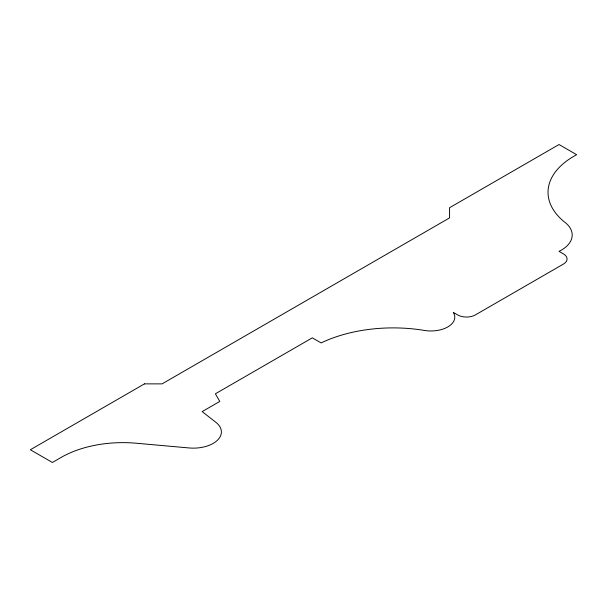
<?xml version="1.0" encoding="UTF-8"?>
<svg xmlns="http://www.w3.org/2000/svg" width="607" height="607" viewBox="0 0 607 607"><rect width="100%" height="100%" fill="white"/><g stroke="black" fill="none" stroke-linecap="round" stroke-linejoin="round"><path stroke-width="0.91" d="M144.458 383.874L30.35 449.757L52.377 462.473L61.193 457.39A87.226 50.358 0 0 1 136.196 443.224L189.073 447.951A28.036 16.184 0 0 0 217.352 440.325A28.036 16.184 0 0 0 215.902 422.328L202.169 411.599L219.795 401.424L215.386 393.799L312.309 337.841L321.126 342.925A112.712 65.078 0 0 1 424.741 330.496A23.848 13.771 0 0 0 448.573 326.475A23.848 13.771 0 0 0 453.292 312.4L457.701 314.95A12.459 7.193 0 0 0 475.319 314.95L563.433 264.075A12.459 7.193 0 0 0 563.433 253.901L559.024 251.359A36.966 21.344 0 0 0 564.153 221.722A88.47 51.079 0 0 1 576.65 154.702L559.024 144.527L449.575 207.715L449.575 217.89L162.077 383.874L144.458 383.874"/></g></svg>
